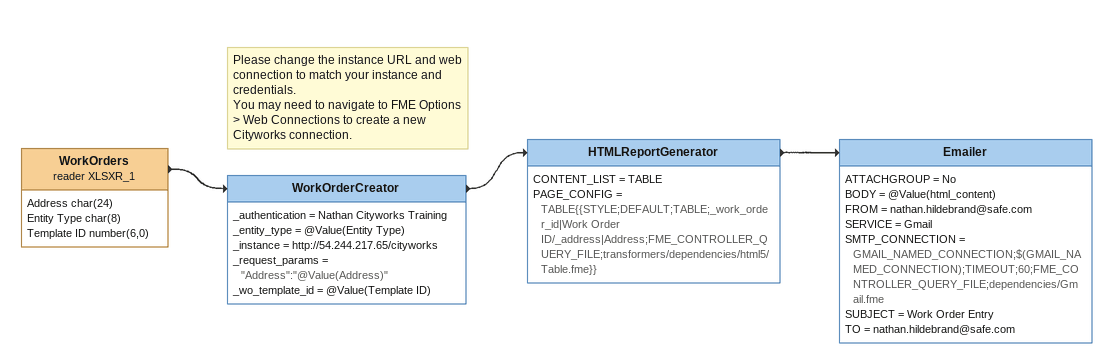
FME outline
WorkOrders (reader XLSXR_1)
    attributes: Address char(24), Entity Type char(8), Template ID number(6,0)
    -> WorkOrderCreator
Note: Please change the instance URL and web connection to match your instance and credentials. / You may need to navigate to FME Options > Web Connections to create a new Cityworks connection.
WorkOrderCreator
    _authentication = Nathan Cityworks Training
    _entity_type = @Value(Entity Type)
    _instance = http://54.244.217.65/cityworks
    _request_params = "Address":"@Value(Address)"
    _wo_template_id = @Value(Template ID)
    -> HTMLReportGenerator
HTMLReportGenerator
    CONTENT_LIST = TABLE
    PAGE_CONFIG = TABLE{{STYLE;DEFAULT;TABLE;_work_order_id|Work Order ID/_address|Address;FME_CONTROLLER_QUERY_FILE;transformers/dependencies/html5/Table.fme}}
    -> Emailer
Emailer
    ATTACHGROUP = No
    BODY = @Value(html_content)
    FROM = nathan.hildebrand@safe.com
    SERVICE = Gmail
    SMTP_CONNECTION = GMAIL_NAMED_CONNECTION;$(GMAIL_NAMED_CONNECTION);TIMEOUT;60;FME_CONTROLLER_QUERY_FILE;dependencies/Gmail.fme
    SUBJECT = Work Order Entry
    TO = nathan.hildebrand@safe.com
